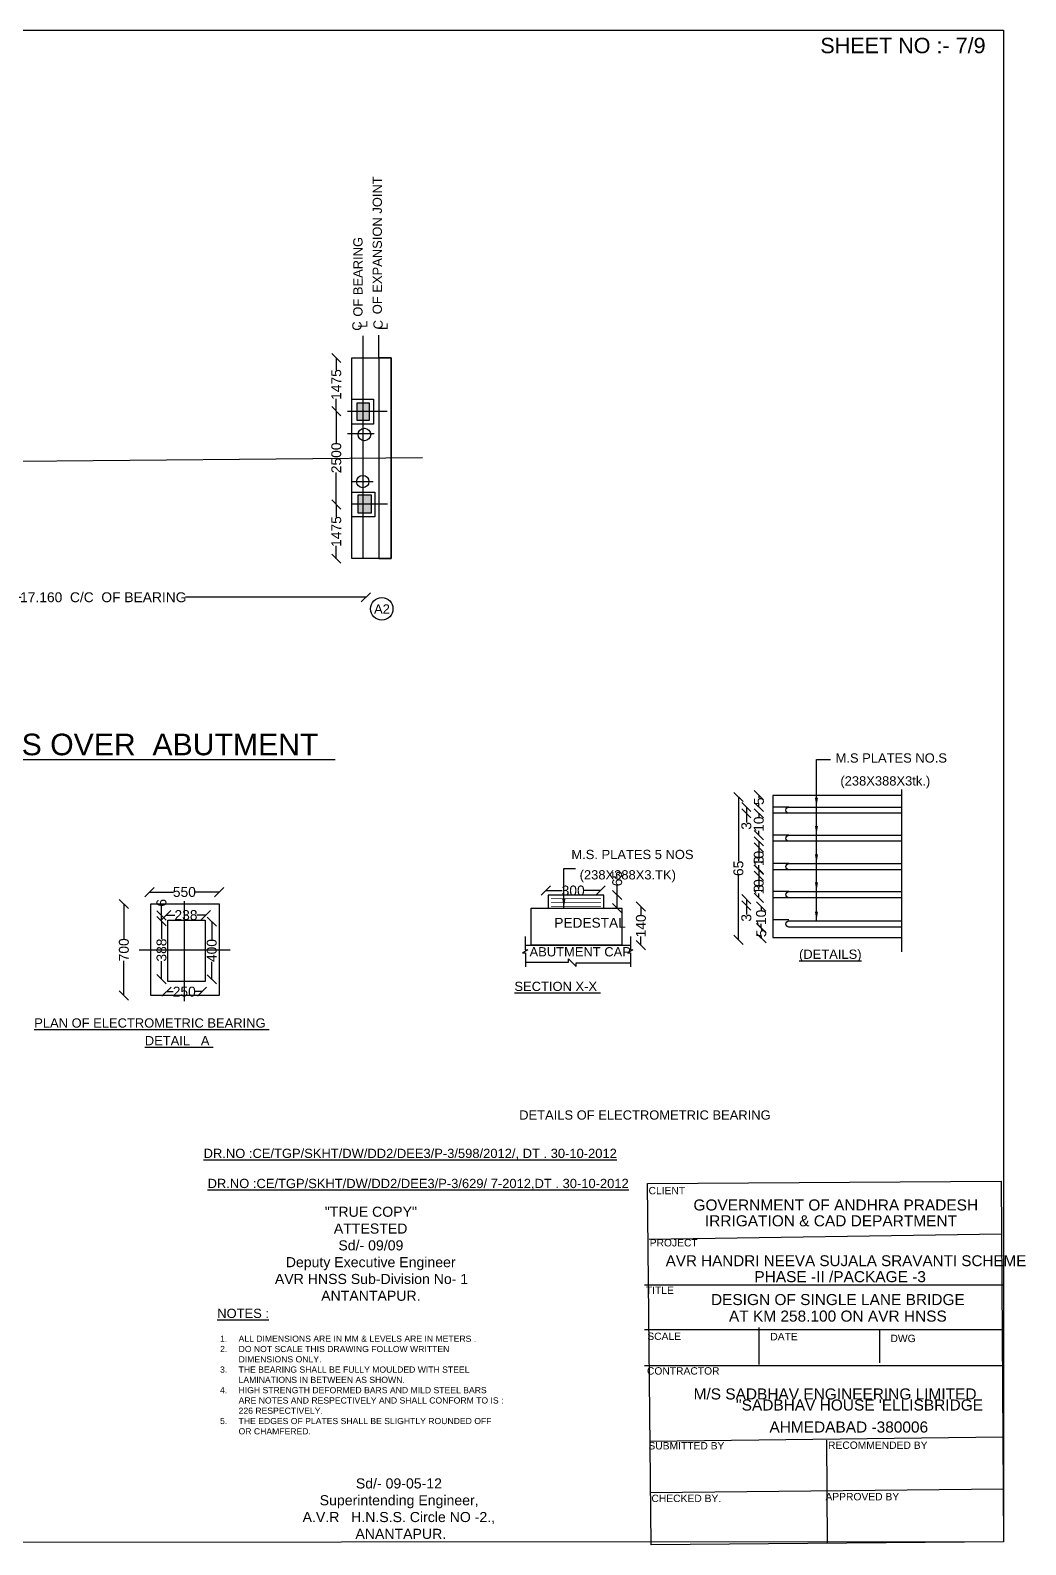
# Model space of a CAD drawing. Header units: millimetres. Extents: x 5124 to 3806331, y 2311 to 42892686.
# Drawn here: x 3798267 to 3806331, y 42880416 to 42892686 of the extents above; entities that cross this region are included whole.
import ezdxf

# ---------------------------------------------------------------- set-up
doc = ezdxf.new("R2010")
doc.units = ezdxf.units.MM
doc.header["$MEASUREMENT"] = 0
for name, color, linetype in [('DIMENSION', 7, 'Continuous'), ('DRAWING', 2, 'Continuous'), ('TEXT', 7, 'Continuous')]:
    doc.layers.add(name, color=color, linetype=linetype)
doc.styles.get("Standard").update_dxf_attribs({"font": 'arial.ttf', "height": 80})
doc.dimstyles.get("Standard").update_dxf_attribs({"dimtxt": 80, "dimasz": 75, "dimexe": 0.18, "dimexo": 0.0625, "dimgap": 0.09, "dimtad": 0, "dimdec": 0, "dimzin": 0, "dimdsep": 46, "dimtxsty": 'Standard', "dimblk": 'OBLIQUE', "dimcen": 0.09, "dimse1": 1, "dimse2": 1, "dimadec": 0, "dimazin": 0, "dimtfac": 1, "dimtdec": 0, "dimtofl": 0, "dimtmove": 0, "dimatfit": 3, "dimfxl": 1, "dimtolj": 1, "dimtzin": 0, "dimarcsym": 0})

# ---------------------------------------------------------------- blocks, each defined once
blk = doc.blocks.new('_Oblique')
at = {"color": 0, "linetype": 'ByBlock', "lineweight": -2}
blk.add_line((-0.5, -0.5), (0.5, 0.5), dxfattribs=at)
blk = doc.blocks.new('*D21')
at = {"layer": 'Defpoints', "color": 0, "transparency": 16777216}
for p in [(3799233, 42885713), (3799797, 42885704), (3799797, 42885704)]:
    blk.add_point(p, dxfattribs=at)
at = {"layer": 'DIMENSION', "color": 0, "lineweight": -2, "transparency": 16777216}
for p, q in [((3799233, 42885704), (3799427, 42885704)), ((3799797, 42885704), (3799603, 42885704))]:
    blk.add_line(p, q, dxfattribs=at)
at = {"layer": 'DIMENSION', "color": 0, "lineweight": -2, "transparency": 16777216, "xscale": 75, "yscale": 75, "zscale": 75, "rotation": 180}
blk.add_blockref('_Oblique', (3799233, 42885704), dxfattribs=at)
at = {"layer": 'DIMENSION', "color": 0, "lineweight": -2, "transparency": 16777216, "xscale": 75, "yscale": 75, "zscale": 75}
blk.add_blockref('_Oblique', (3799797, 42885704), dxfattribs=at)
at = {"layer": 'DIMENSION', "color": 0, "transparency": 16777216, "insert": (3799515, 42885704), "char_height": 80, "attachment_point": 5}
blk.add_mtext('\\A1;550', dxfattribs=at)
blk = doc.blocks.new('*D22')
at = {"layer": 'Defpoints', "color": 0, "transparency": 16777216}
for p in [(3799737, 42885464), (3799741, 42885464), (3799742, 42884997)]:
    blk.add_point(p, dxfattribs=at)
at = {"layer": 'DIMENSION', "color": 0, "lineweight": -2, "transparency": 16777216}
for p, q in [((3799737, 42885464), (3799737, 42885320)), ((3799737, 42884997), (3799737, 42885140))]:
    blk.add_line(p, q, dxfattribs=at)
at = {"layer": 'DIMENSION', "color": 0, "lineweight": -2, "transparency": 16777216, "xscale": 75, "yscale": 75, "zscale": 75}
for p, rotation in [((3799737, 42885464), 90), ((3799737, 42884997), 270)]:
    blk.add_blockref('_Oblique', p, dxfattribs=dict(at, rotation=rotation))
at = {"layer": 'DIMENSION', "color": 0, "transparency": 16777216, "insert": (3799737, 42885230), "char_height": 80, "attachment_point": 5, "rotation": 90}
blk.add_mtext('\\A1;400', dxfattribs=at)
blk = doc.blocks.new('*D23')
at = {"layer": 'Defpoints', "color": 0, "transparency": 16777216}
for p in [(3799330, 42885469), (3799330, 42885469), (3799330, 42884999)]:
    blk.add_point(p, dxfattribs=at)
at = {"layer": 'DIMENSION', "color": 0, "lineweight": -2, "transparency": 16777216}
for p, q in [((3799330, 42885469), (3799330, 42885322)), ((3799330, 42884999), (3799330, 42885145))]:
    blk.add_line(p, q, dxfattribs=at)
at = {"layer": 'DIMENSION', "color": 0, "lineweight": -2, "transparency": 16777216, "xscale": 75, "yscale": 75, "zscale": 75}
for p, rotation in [((3799330, 42885469), 90), ((3799330, 42884999), 270)]:
    blk.add_blockref('_Oblique', p, dxfattribs=dict(at, rotation=rotation))
at = {"layer": 'DIMENSION', "color": 0, "transparency": 16777216, "insert": (3799330, 42885234), "char_height": 80, "attachment_point": 5, "rotation": 90}
blk.add_mtext('\\A1;388', dxfattribs=at)
blk = doc.blocks.new('*D24')
at = {"layer": 'Defpoints', "color": 0, "transparency": 16777216}
for p in [(3799371, 42884897), (3799658, 42884897), (3799658, 42884897)]:
    blk.add_point(p, dxfattribs=at)
at = {"layer": 'DIMENSION', "color": 0, "lineweight": -2, "transparency": 16777216}
for p, q in [((3799371, 42884897), (3799425, 42884897)), ((3799658, 42884897), (3799603, 42884897))]:
    blk.add_line(p, q, dxfattribs=at)
at = {"layer": 'DIMENSION', "color": 0, "lineweight": -2, "transparency": 16777216, "xscale": 75, "yscale": 75, "zscale": 75, "rotation": 180}
blk.add_blockref('_Oblique', (3799371, 42884897), dxfattribs=at)
at = {"layer": 'DIMENSION', "color": 0, "lineweight": -2, "transparency": 16777216, "xscale": 75, "yscale": 75, "zscale": 75}
blk.add_blockref('_Oblique', (3799658, 42884897), dxfattribs=at)
at = {"layer": 'DIMENSION', "color": 0, "transparency": 16777216, "insert": (3799514, 42884897), "char_height": 80, "attachment_point": 5}
blk.add_mtext('\\A1;250', dxfattribs=at)
blk = doc.blocks.new('*D25')
at = {"layer": 'Defpoints', "color": 0, "transparency": 16777216}
for p in [(3799242, 42885607), (3799025, 42884865), (3799242, 42884865)]:
    blk.add_point(p, dxfattribs=at)
at = {"layer": 'DIMENSION', "color": 0, "lineweight": -2, "transparency": 16777216}
for p, q in [((3799025, 42885607), (3799025, 42885324)), ((3799025, 42884865), (3799025, 42885148))]:
    blk.add_line(p, q, dxfattribs=at)
at = {"layer": 'DIMENSION', "color": 0, "lineweight": -2, "transparency": 16777216, "xscale": 75, "yscale": 75, "zscale": 75}
for p, rotation in [((3799025, 42885607), 90), ((3799025, 42884865), 270)]:
    blk.add_blockref('_Oblique', p, dxfattribs=dict(at, rotation=rotation))
at = {"layer": 'DIMENSION', "color": 0, "transparency": 16777216, "insert": (3799025, 42885236), "char_height": 80, "attachment_point": 5, "rotation": 90}
blk.add_mtext('\\A1;700', dxfattribs=at)
blk = doc.blocks.new('*D26')
at = {"layer": 'Defpoints', "color": 0, "transparency": 16777216}
for p in [(3799368, 42885514), (3799688, 42885517), (3799688, 42885517)]:
    blk.add_point(p, dxfattribs=at)
at = {"layer": 'DIMENSION', "color": 0, "lineweight": -2, "transparency": 16777216}
for p, q in [((3799368, 42885517), (3799439, 42885517)), ((3799688, 42885517), (3799617, 42885517))]:
    blk.add_line(p, q, dxfattribs=at)
at = {"layer": 'DIMENSION', "color": 0, "lineweight": -2, "transparency": 16777216, "xscale": 75, "yscale": 75, "zscale": 75, "rotation": 180}
blk.add_blockref('_Oblique', (3799368, 42885517), dxfattribs=at)
at = {"layer": 'DIMENSION', "color": 0, "lineweight": -2, "transparency": 16777216, "xscale": 75, "yscale": 75, "zscale": 75}
blk.add_blockref('_Oblique', (3799688, 42885517), dxfattribs=at)
at = {"layer": 'DIMENSION', "color": 0, "transparency": 16777216, "insert": (3799528, 42885517), "char_height": 80, "attachment_point": 5}
blk.add_mtext('\\A1;238', dxfattribs=at)
blk = doc.blocks.new('*D27')
at = {"layer": 'Defpoints', "color": 0, "transparency": 16777216}
for p in [(3799328, 42885515), (3799330, 42885515), (3799330, 42885469)]:
    blk.add_point(p, dxfattribs=at)
at = {"layer": 'DIMENSION', "color": 0, "lineweight": -2, "transparency": 16777216}
for p, q in [((3799330, 42885515), (3799330, 42885590)), ((3799330, 42885469), (3799330, 42885515))]:
    blk.add_line(p, q, dxfattribs=at)
at = {"layer": 'DIMENSION', "color": 0, "lineweight": -2, "transparency": 16777216, "xscale": 75, "yscale": 75, "zscale": 75}
for p, rotation in [((3799330, 42885515), 90), ((3799330, 42885469), 270)]:
    blk.add_blockref('_Oblique', p, dxfattribs=dict(at, rotation=rotation))
at = {"layer": 'DIMENSION', "color": 0, "transparency": 16777216, "insert": (3799330, 42885617), "char_height": 80, "attachment_point": 5, "rotation": 90}
blk.add_mtext('\\A1;6', dxfattribs=at)
blk = doc.blocks.new('*D28')
at = {"layer": 'Defpoints', "color": 0, "transparency": 16777216}
for p in [(3802443, 42885720), (3802886, 42885716), (3802886, 42885716)]:
    blk.add_point(p, dxfattribs=at)
at = {"layer": 'DIMENSION', "color": 0, "lineweight": -2, "transparency": 16777216}
for p, q in [((3802443, 42885716), (3802576, 42885716)), ((3802886, 42885716), (3802753, 42885716))]:
    blk.add_line(p, q, dxfattribs=at)
at = {"layer": 'DIMENSION', "color": 0, "lineweight": -2, "transparency": 16777216, "xscale": 75, "yscale": 75, "zscale": 75, "rotation": 180}
blk.add_blockref('_Oblique', (3802443, 42885716), dxfattribs=at)
at = {"layer": 'DIMENSION', "color": 0, "lineweight": -2, "transparency": 16777216, "xscale": 75, "yscale": 75, "zscale": 75}
blk.add_blockref('_Oblique', (3802886, 42885716), dxfattribs=at)
at = {"layer": 'DIMENSION', "color": 0, "transparency": 16777216, "insert": (3802665, 42885716), "char_height": 80, "attachment_point": 5}
blk.add_mtext('\\A1;300', dxfattribs=at)
blk = doc.blocks.new('*D29')
at = {"layer": 'Defpoints', "color": 0, "transparency": 16777216}
for p in [(3802914, 42885680), (3803022, 42885680), (3802914, 42885573)]:
    blk.add_point(p, dxfattribs=at)
at = {"layer": 'DIMENSION', "color": 0, "lineweight": -2, "transparency": 16777216}
for p, q in [((3803022, 42885680), (3803022, 42885755)), ((3803022, 42885573), (3803022, 42885680))]:
    blk.add_line(p, q, dxfattribs=at)
at = {"layer": 'DIMENSION', "color": 0, "lineweight": -2, "transparency": 16777216, "xscale": 75, "yscale": 75, "zscale": 75}
for p, rotation in [((3803022, 42885680), 90), ((3803022, 42885573), 270)]:
    blk.add_blockref('_Oblique', p, dxfattribs=dict(at, rotation=rotation))
at = {"layer": 'DIMENSION', "color": 0, "transparency": 16777216, "insert": (3803022, 42885813), "char_height": 80, "attachment_point": 5, "rotation": 90}
blk.add_mtext('\\A1;65', dxfattribs=at)
blk = doc.blocks.new('*D30')
at = {"layer": 'Defpoints', "color": 0, "transparency": 16777216}
for p in [(3804170, 42886488), (3804283, 42886488), (3804283, 42886393)]:
    blk.add_point(p, dxfattribs=at)
at = {"layer": 'DIMENSION', "color": 0, "lineweight": -2, "transparency": 16777216}
for p, q in [((3804170, 42886488), (3804170, 42886467)), ((3804170, 42886393), (3804170, 42886413))]:
    blk.add_line(p, q, dxfattribs=at)
at = {"layer": 'DIMENSION', "color": 0, "lineweight": -2, "transparency": 16777216, "xscale": 75, "yscale": 75, "zscale": 75}
for p, rotation in [((3804170, 42886488), 90), ((3804170, 42886393), 270)]:
    blk.add_blockref('_Oblique', p, dxfattribs=dict(at, rotation=rotation))
at = {"layer": 'DIMENSION', "color": 0, "transparency": 16777216, "insert": (3804170, 42886440), "char_height": 80, "attachment_point": 5, "rotation": 90}
blk.add_mtext('\\A1;5', dxfattribs=at)
blk = doc.blocks.new('*D31')
at = {"layer": 'Defpoints', "color": 0, "transparency": 16777216}
for p in [(3804283, 42886393), (3804068, 42886342), (3804283, 42886342)]:
    blk.add_point(p, dxfattribs=at)
at = {"layer": 'DIMENSION', "color": 0, "lineweight": -2, "transparency": 16777216}
for p, q in [((3804068, 42886393), (3804068, 42886342)), ((3804068, 42886342), (3804068, 42886267))]:
    blk.add_line(p, q, dxfattribs=at)
at = {"layer": 'DIMENSION', "color": 0, "lineweight": -2, "transparency": 16777216, "xscale": 75, "yscale": 75, "zscale": 75}
for p, rotation in [((3804068, 42886393), 90), ((3804068, 42886342), 270)]:
    blk.add_blockref('_Oblique', p, dxfattribs=dict(at, rotation=rotation))
at = {"layer": 'DIMENSION', "color": 0, "transparency": 16777216, "insert": (3804068, 42886240), "char_height": 80, "attachment_point": 5, "rotation": 90}
blk.add_mtext('\\A1;3', dxfattribs=at)
blk = doc.blocks.new('*D32')
at = {"layer": 'Defpoints', "color": 0, "transparency": 16777216}
for p in [(3804169, 42886342), (3804283, 42886342), (3804283, 42886165)]:
    blk.add_point(p, dxfattribs=at)
at = {"layer": 'DIMENSION', "color": 0, "lineweight": -2, "transparency": 16777216}
for p, q in [((3804169, 42886342), (3804169, 42886307)), ((3804169, 42886165), (3804169, 42886200))]:
    blk.add_line(p, q, dxfattribs=at)
at = {"layer": 'DIMENSION', "color": 0, "lineweight": -2, "transparency": 16777216, "xscale": 75, "yscale": 75, "zscale": 75}
for p, rotation in [((3804169, 42886342), 90), ((3804169, 42886165), 270)]:
    blk.add_blockref('_Oblique', p, dxfattribs=dict(at, rotation=rotation))
at = {"layer": 'DIMENSION', "color": 0, "transparency": 16777216, "insert": (3804169, 42886254), "char_height": 80, "attachment_point": 5, "rotation": 90}
blk.add_mtext('\\A1;10', dxfattribs=at)
blk = doc.blocks.new('*D33')
at = {"layer": 'Defpoints', "color": 0, "transparency": 16777216}
for p in [(3804169, 42886065), (3804283, 42886115), (3804283, 42886065)]:
    blk.add_point(p, dxfattribs=at)
at = {"layer": 'DIMENSION', "color": 0, "lineweight": -2, "transparency": 16777216}
for p, q in [((3804169, 42886115), (3804169, 42886065)), ((3804169, 42886065), (3804169, 42885990))]:
    blk.add_line(p, q, dxfattribs=at)
at = {"layer": 'DIMENSION', "color": 0, "lineweight": -2, "transparency": 16777216, "xscale": 75, "yscale": 75, "zscale": 75}
for p, rotation in [((3804169, 42886115), 90), ((3804169, 42886065), 270)]:
    blk.add_blockref('_Oblique', p, dxfattribs=dict(at, rotation=rotation))
at = {"layer": 'DIMENSION', "color": 0, "transparency": 16777216, "insert": (3804169, 42885964), "char_height": 80, "attachment_point": 5, "rotation": 90}
blk.add_mtext('\\A1;3', dxfattribs=at)
blk = doc.blocks.new('*D34')
at = {"layer": 'Defpoints', "color": 0, "transparency": 16777216}
for p in [(3804169, 42886065), (3804283, 42886065), (3804283, 42885888)]:
    blk.add_point(p, dxfattribs=at)
at = {"layer": 'DIMENSION', "color": 0, "lineweight": -2, "transparency": 16777216}
for p, q in [((3804169, 42886065), (3804169, 42886030)), ((3804169, 42885888), (3804169, 42885923))]:
    blk.add_line(p, q, dxfattribs=at)
at = {"layer": 'DIMENSION', "color": 0, "lineweight": -2, "transparency": 16777216, "xscale": 75, "yscale": 75, "zscale": 75}
for p, rotation in [((3804169, 42886065), 90), ((3804169, 42885888), 270)]:
    blk.add_blockref('_Oblique', p, dxfattribs=dict(at, rotation=rotation))
at = {"layer": 'DIMENSION', "color": 0, "transparency": 16777216, "insert": (3804169, 42885976), "char_height": 80, "attachment_point": 5, "rotation": 90}
blk.add_mtext('\\A1;10', dxfattribs=at)
blk = doc.blocks.new('*D35')
at = {"layer": 'Defpoints', "color": 0, "transparency": 16777216}
for p in [(3804169, 42885835), (3804283, 42885885), (3804283, 42885835)]:
    blk.add_point(p, dxfattribs=at)
at = {"layer": 'DIMENSION', "color": 0, "lineweight": -2, "transparency": 16777216}
for p, q in [((3804169, 42885885), (3804169, 42885835)), ((3804169, 42885835), (3804169, 42885760))]:
    blk.add_line(p, q, dxfattribs=at)
at = {"layer": 'DIMENSION', "color": 0, "lineweight": -2, "transparency": 16777216, "xscale": 75, "yscale": 75, "zscale": 75}
for p, rotation in [((3804169, 42885885), 90), ((3804169, 42885835), 270)]:
    blk.add_blockref('_Oblique', p, dxfattribs=dict(at, rotation=rotation))
at = {"layer": 'DIMENSION', "color": 0, "transparency": 16777216, "insert": (3804169, 42885733), "char_height": 80, "attachment_point": 5, "rotation": 90}
blk.add_mtext('\\A1;3', dxfattribs=at)
blk = doc.blocks.new('*D36')
at = {"layer": 'Defpoints', "color": 0, "transparency": 16777216}
for p in [(3804169, 42885835), (3804283, 42885835), (3804283, 42885658)]:
    blk.add_point(p, dxfattribs=at)
at = {"layer": 'DIMENSION', "color": 0, "lineweight": -2, "transparency": 16777216}
for p, q in [((3804169, 42885835), (3804169, 42885800)), ((3804169, 42885658), (3804169, 42885693))]:
    blk.add_line(p, q, dxfattribs=at)
at = {"layer": 'DIMENSION', "color": 0, "lineweight": -2, "transparency": 16777216, "xscale": 75, "yscale": 75, "zscale": 75}
for p, rotation in [((3804169, 42885835), 90), ((3804169, 42885658), 270)]:
    blk.add_blockref('_Oblique', p, dxfattribs=dict(at, rotation=rotation))
at = {"layer": 'DIMENSION', "color": 0, "transparency": 16777216, "insert": (3804169, 42885746), "char_height": 80, "attachment_point": 5, "rotation": 90}
blk.add_mtext('\\A1;10', dxfattribs=at)
blk = doc.blocks.new('*D37')
at = {"layer": 'Defpoints', "color": 0, "transparency": 16777216}
for p in [(3804068, 42885596), (3804182, 42885646), (3804182, 42885596)]:
    blk.add_point(p, dxfattribs=at)
at = {"layer": 'DIMENSION', "color": 0, "lineweight": -2, "transparency": 16777216}
for p, q in [((3804068, 42885646), (3804068, 42885596)), ((3804068, 42885596), (3804068, 42885521))]:
    blk.add_line(p, q, dxfattribs=at)
at = {"layer": 'DIMENSION', "color": 0, "lineweight": -2, "transparency": 16777216, "xscale": 75, "yscale": 75, "zscale": 75}
for p, rotation in [((3804068, 42885646), 90), ((3804068, 42885596), 270)]:
    blk.add_blockref('_Oblique', p, dxfattribs=dict(at, rotation=rotation))
at = {"layer": 'DIMENSION', "color": 0, "transparency": 16777216, "insert": (3804068, 42885495), "char_height": 80, "attachment_point": 5, "rotation": 90}
blk.add_mtext('\\A1;3', dxfattribs=at)
blk = doc.blocks.new('*D38')
at = {"layer": 'Defpoints', "color": 0, "transparency": 16777216}
for p in [(3804188, 42885587), (3804302, 42885587), (3804302, 42885411)]:
    blk.add_point(p, dxfattribs=at)
at = {"layer": 'DIMENSION', "color": 0, "lineweight": -2, "transparency": 16777216}
for p, q in [((3804188, 42885587), (3804188, 42885553)), ((3804188, 42885411), (3804188, 42885446))]:
    blk.add_line(p, q, dxfattribs=at)
at = {"layer": 'DIMENSION', "color": 0, "lineweight": -2, "transparency": 16777216, "xscale": 75, "yscale": 75, "zscale": 75}
for p, rotation in [((3804188, 42885587), 90), ((3804188, 42885411), 270)]:
    blk.add_blockref('_Oblique', p, dxfattribs=dict(at, rotation=rotation))
at = {"layer": 'DIMENSION', "color": 0, "transparency": 16777216, "insert": (3804188, 42885499), "char_height": 80, "attachment_point": 5, "rotation": 90}
blk.add_mtext('\\A1;10', dxfattribs=at)
blk = doc.blocks.new('*D39')
at = {"layer": 'Defpoints', "color": 0, "transparency": 16777216}
for p in [(3804188, 42885411), (3804188, 42885329), (3804190, 42885329)]:
    blk.add_point(p, dxfattribs=at)
at = {"layer": 'DIMENSION', "color": 0, "lineweight": -2, "transparency": 16777216}
for p, q in [((3804190, 42885411), (3804190, 42885396)), ((3804190, 42885329), (3804190, 42885343))]:
    blk.add_line(p, q, dxfattribs=at)
at = {"layer": 'DIMENSION', "color": 0, "lineweight": -2, "transparency": 16777216, "xscale": 75, "yscale": 75, "zscale": 75}
for p, rotation in [((3804190, 42885411), 90), ((3804190, 42885329), 270)]:
    blk.add_blockref('_Oblique', p, dxfattribs=dict(at, rotation=rotation))
at = {"layer": 'DIMENSION', "color": 0, "transparency": 16777216, "insert": (3804190, 42885370), "char_height": 80, "attachment_point": 5, "rotation": 90}
blk.add_mtext('\\A1;5', dxfattribs=at)
blk = doc.blocks.new('*D40')
at = {"layer": 'Defpoints', "color": 0, "transparency": 16777216}
for p in [(3804008, 42886474), (3804004, 42885317), (3804016, 42885317)]:
    blk.add_point(p, dxfattribs=at)
at = {"layer": 'DIMENSION', "color": 0, "lineweight": -2, "transparency": 16777216}
for p, q in [((3804004, 42886474), (3804004, 42885953)), ((3804004, 42885317), (3804004, 42885838))]:
    blk.add_line(p, q, dxfattribs=at)
at = {"layer": 'DIMENSION', "color": 0, "lineweight": -2, "transparency": 16777216, "xscale": 75, "yscale": 75, "zscale": 75}
for p, rotation in [((3804004, 42886474), 90), ((3804004, 42885317), 270)]:
    blk.add_blockref('_Oblique', p, dxfattribs=dict(at, rotation=rotation))
at = {"layer": 'DIMENSION', "color": 0, "transparency": 16777216, "insert": (3804004, 42885896), "char_height": 80, "attachment_point": 5, "rotation": 90}
blk.add_mtext('\\A1;65', dxfattribs=at)
blk = doc.blocks.new('*D42')
at = {"layer": 'Defpoints', "color": 0, "transparency": 16777216}
for p in [(3796731, 42888020), (3800986, 42888092), (3800986, 42888092)]:
    blk.add_point(p, dxfattribs=at)
at = {"layer": 'DIMENSION', "color": 0, "lineweight": -2, "transparency": 16777216}
for p, q in [((3796731, 42888092), (3798194, 42888092)), ((3800986, 42888092), (3799523, 42888092))]:
    blk.add_line(p, q, dxfattribs=at)
at = {"layer": 'DIMENSION', "color": 0, "lineweight": -2, "transparency": 16777216, "xscale": 75, "yscale": 75, "zscale": 75, "rotation": 180}
blk.add_blockref('_Oblique', (3796731, 42888092), dxfattribs=at)
at = {"layer": 'DIMENSION', "color": 0, "lineweight": -2, "transparency": 16777216, "xscale": 75, "yscale": 75, "zscale": 75}
blk.add_blockref('_Oblique', (3800986, 42888092), dxfattribs=at)
at = {"layer": 'DIMENSION', "color": 0, "transparency": 16777216, "insert": (3798858, 42888092), "char_height": 80, "attachment_point": 5}
blk.add_mtext('\\A1;17.160  C/C  OF BEARING', dxfattribs=at)
blk = doc.blocks.new('*D60')
at = {"layer": 'Defpoints', "color": 0, "transparency": 16777216}
for p in [(3803129, 42885586), (3803214, 42885586), (3803129, 42885273)]:
    blk.add_point(p, dxfattribs=at)
at = {"layer": 'DRAWING', "color": 0, "lineweight": -2, "transparency": 16777216}
for p, q in [((3803214, 42885586), (3803214, 42885514)), ((3803214, 42885273), (3803214, 42885345))]:
    blk.add_line(p, q, dxfattribs=at)
at = {"layer": 'DRAWING', "color": 0, "lineweight": -2, "transparency": 16777216, "xscale": 75, "yscale": 75, "zscale": 75}
for p, rotation in [((3803214, 42885586), 90), ((3803214, 42885273), 270)]:
    blk.add_blockref('_Oblique', p, dxfattribs=dict(at, rotation=rotation))
at = {"layer": 'DRAWING', "color": 0, "transparency": 16777216, "insert": (3803214, 42885430), "char_height": 80, "attachment_point": 5, "rotation": 90}
blk.add_mtext('\\A1;140', dxfattribs=at)
blk = doc.blocks.new('*D64')
at = {"layer": 'Defpoints', "color": 0, "transparency": 16777216}
for p in [(3800873, 42890031), (3800746, 42889600), (3800838, 42889600)]:
    blk.add_point(p, dxfattribs=at)
at = {"layer": 'DRAWING', "color": 0, "lineweight": -2, "transparency": 16777216}
for p, q in [((3800746, 42890031), (3800746, 42889932)), ((3800746, 42889600), (3800746, 42889699))]:
    blk.add_line(p, q, dxfattribs=at)
at = {"layer": 'DRAWING', "color": 0, "lineweight": -2, "transparency": 16777216, "xscale": 75, "yscale": 75, "zscale": 75}
for p, rotation in [((3800746, 42890031), 90), ((3800746, 42889600), 270)]:
    blk.add_blockref('_Oblique', p, dxfattribs=dict(at, rotation=rotation))
at = {"layer": 'DRAWING', "color": 0, "transparency": 16777216, "insert": (3800746, 42889816), "char_height": 80, "attachment_point": 5, "rotation": 90}
blk.add_mtext('\\A1;1475', dxfattribs=at)
blk = doc.blocks.new('*D65')
at = {"layer": 'Defpoints', "color": 0, "transparency": 16777216}
for p in [(3800838, 42889600), (3800746, 42888844), (3800873, 42888844)]:
    blk.add_point(p, dxfattribs=at)
at = {"layer": 'DRAWING', "color": 0, "lineweight": -2, "transparency": 16777216}
for p, q in [((3800746, 42889600), (3800746, 42889342)), ((3800746, 42888844), (3800746, 42889102))]:
    blk.add_line(p, q, dxfattribs=at)
at = {"layer": 'DRAWING', "color": 0, "lineweight": -2, "transparency": 16777216, "xscale": 75, "yscale": 75, "zscale": 75}
for p, rotation in [((3800746, 42889600), 90), ((3800746, 42888844), 270)]:
    blk.add_blockref('_Oblique', p, dxfattribs=dict(at, rotation=rotation))
at = {"layer": 'DRAWING', "color": 0, "transparency": 16777216, "insert": (3800746, 42889222), "char_height": 80, "attachment_point": 5, "rotation": 90}
blk.add_mtext('\\A1;2500', dxfattribs=at)
blk = doc.blocks.new('*D66')
at = {"layer": 'Defpoints', "color": 0, "transparency": 16777216}
for p in [(3800873, 42888844), (3800746, 42888405), (3800873, 42888405)]:
    blk.add_point(p, dxfattribs=at)
at = {"layer": 'DRAWING', "color": 0, "lineweight": -2, "transparency": 16777216}
for p, q in [((3800746, 42888844), (3800746, 42888741)), ((3800746, 42888405), (3800746, 42888509))]:
    blk.add_line(p, q, dxfattribs=at)
at = {"layer": 'DRAWING', "color": 0, "lineweight": -2, "transparency": 16777216, "xscale": 75, "yscale": 75, "zscale": 75}
for p, rotation in [((3800746, 42888844), 90), ((3800746, 42888405), 270)]:
    blk.add_blockref('_Oblique', p, dxfattribs=dict(at, rotation=rotation))
at = {"layer": 'DRAWING', "color": 0, "transparency": 16777216, "insert": (3800746, 42888625), "char_height": 80, "attachment_point": 5, "rotation": 90}
blk.add_mtext('\\A1;1475', dxfattribs=at)

msp = doc.modelspace()

# ---------------------------------------------------------------- hatches: boundary and pattern name
at = {"layer": 'DRAWING'}
h = msp.add_hatch(color=0, dxfattribs=at)
h.paths.add_polyline_path([(3796644.1, 42889608.9), (3796543.4, 42889608.9), (3796543.4, 42889458.5), (3796644.1, 42889458.5)])
h.paths.add_polyline_path([(3796886.8, 42889607.2), (3796785.3, 42889607.2), (3796785.3, 42889462.7), (3796886.8, 42889462.7)])
h.paths.add_polyline_path([(3796649.5, 42888866.7), (3796546.1, 42888866.7), (3796546.1, 42888716.4), (3796649.5, 42888716.4)])
h.paths.add_polyline_path([(3796890.7, 42888866), (3796786, 42888866), (3796786, 42888717.7), (3796890.7, 42888717.7)])
h.paths.add_polyline_path([(3801012.4, 42889668), (3800914.5, 42889668), (3800914.5, 42889524.3), (3801012.4, 42889524.3)])
h.paths.add_polyline_path([(3801029.5, 42888921.7), (3800923.3, 42888921.7), (3800923.3, 42888772.9), (3801029.5, 42888772.9)])

# ---------------------------------------------------------------- linework, layer by layer
at = {"layer": 'DIMENSION', "color": 0}
msp.add_circle((3801114.1, 42887998.6), 91, dxfattribs=at)
at = {"layer": 'DRAWING', "color": 0}
for p, q in [((3804413.3, 42886392.5), (3804283.3, 42886392.5)), ((3804413.3, 42886165.4), (3804283.3, 42886165.4)), ((3804413.3, 42885935.1), (3804283.3, 42885935.1)), ((3804413.3, 42885707.8), (3804283.3, 42885707.8)), ((3804413.3, 42885479.5), (3804283.3, 42885479.5))]:
    msp.add_line(p, q, dxfattribs=at)
for points in [[(3806152.2, 42880438.9), (3790061.1, 42880432.6), (3790061.1, 42892686.2), (3806152.2, 42892686.2)], [(3800872.5, 42890031.1), (3801189.5, 42890031.1), (3801189.5, 42888405.2), (3800872.5, 42888405.2)], [(3801189.5, 42890031.1), (3801089.3, 42890031.1), (3801089.3, 42888405.2), (3801189.5, 42888405.2)], [(3800872.5, 42889697.1), (3801047.8, 42889697.1), (3801047.8, 42889494.2), (3800872.5, 42889494.2)], [(3801012.4, 42889524.3), (3800914.5, 42889524.3), (3800914.5, 42889668), (3801012.4, 42889668)], [(3800872.5, 42888943.8), (3801059, 42888943.8), (3801059, 42888744.9), (3800872.5, 42888744.9)], [(3801029.5, 42888772.9), (3800923.3, 42888772.9), (3800923.3, 42888921.7), (3801029.5, 42888921.7)], [(3802461.9, 42885572.9), (3802913.7, 42885572.9), (3802913.7, 42885680.1), (3802461.9, 42885680.1)], [(3799242.5, 42885607.3), (3799796.7, 42885607.3), (3799796.7, 42884864.7), (3799242.5, 42884864.7)], [(3803060.2, 42885273), (3802323.6, 42885273), (3802323.6, 42885572.9), (3803060.2, 42885572.9)], [(3799684, 42884980.3), (3799381.3, 42884980.3), (3799381.3, 42885476.8), (3799684, 42885476.8)]]:
    msp.add_lwpolyline(points, close=True, dxfattribs=at)
for points in [[(3800959.9, 42890210.3), (3800959.9, 42888405.2)], [(3801089.3, 42890031.1), (3801089.3, 42890216.6)], [(3800837.8, 42889600.1), (3801158.7, 42889600.1)], [(3800837.5, 42889418.4), (3801051.6, 42889418.4)], [(3791958, 42889138.4), (3801443.4, 42889225.3)], [(3800872.5, 42889029.5), (3801043.7, 42889029.5)], [(3800872.5, 42888849.4), (3801161.5, 42888849.4)], [(3805325.9, 42886534.7), (3805325.9, 42885220.7)], [(3805325.9, 42886487.6), (3804283.3, 42886487.6), (3804283.3, 42885334.7), (3805325.9, 42885334.7)], [(3804413.3, 42886342.3), (3804283.3, 42886342.3)], [(3804413.3, 42886115.2), (3804283.3, 42886115.2)], [(3804413.3, 42885884.9), (3804283.3, 42885884.9)], [(3804413.3, 42885657.6), (3804283.3, 42885657.6)], [(3799512.8, 42885629.1), (3799512.8, 42884820)], [(3802277.1, 42885345.2), (3802277.1, 42885234.7), (3802296.4, 42885234.7), (3802253.3, 42885210.5), (3802277.4, 42885210.5), (3802277.4, 42885097.9)], [(3803129.2, 42885345.2), (3803129.2, 42885234.7), (3803148.5, 42885234.7), (3803105.4, 42885210.5), (3803129.5, 42885210.5), (3803129.5, 42885097.9)], [(3799148.1, 42885235.6), (3799885.1, 42885235.6)], [(3802277.1, 42885273), (3803129.2, 42885273)], [(3802277.4, 42885135.2), (3802628.3, 42885135.2), (3802628.3, 42885162.7), (3802688.9, 42885100.9), (3802688.9, 42885130.5), (3803129.5, 42885130.5)]]:
    msp.add_lwpolyline(points, dxfattribs=at)
for points in [[(3805325.9, 42886342.3), (3804413.3, 42886342.3, -1), (3804413.3, 42886392.5), (3805325.9, 42886392.5)], [(3805325.9, 42886115.2), (3804413.3, 42886115.2, -1), (3804413.3, 42886165.4), (3805325.9, 42886165.4)], [(3805325.9, 42885884.9), (3804413.3, 42885884.9, -1), (3804413.3, 42885935.1), (3805325.9, 42885935.1)], [(3805325.9, 42885657.6), (3804413.3, 42885657.6, -1), (3804413.3, 42885707.8), (3805325.9, 42885707.8)], [(3805325.9, 42885419.4), (3804413.3, 42885419.4, -1), (3804413.3, 42885469.6), (3805325.9, 42885469.6)]]:
    msp.add_lwpolyline(points, format="xyb", dxfattribs=at)
at = {"layer": 'DRAWING', "color": 0, "const_width": 5.29}
for points in [[(3802484.1, 42885650.8), (3802889.3, 42885650.8)], [(3802484.1, 42885619.5), (3802889.3, 42885619.5)], [(3802484.1, 42885588.1), (3802889.3, 42885588.1)]]:
    msp.add_lwpolyline(points, dxfattribs=at)
at = {"layer": 'DRAWING', "color": 0}
for centre, radius in [((3800973.7, 42889410.9), 50.9), ((3800959.9, 42889029.5), 49.7)]:
    msp.add_circle(centre, radius, dxfattribs=at)
at = {"layer": 'TEXT', "color": 0}
msp.add_lwpolyline([(3806152.2, 42880438.9), (3803296.1, 42880416.1), (3803267.3, 42883342.2), (3806132.8, 42883360.6)], close=True, dxfattribs=at)
for points in [[(3803281.4, 42882892.5), (3806135.7, 42882934.1)], [(3803244, 42882522.6), (3806152.2, 42882522.6)], [(3803244, 42882159.3), (3806152.2, 42882159.3)], [(3804172.6, 42881875.9), (3804172.6, 42882175.8)], [(3805149.7, 42881889.2), (3805149.7, 42882162.5)], [(3803244, 42881869.3), (3806152.2, 42881869.3)], [(3803287.9, 42881256.1), (3806146.6, 42881288.9)], [(3804724.2, 42880427.5), (3804719.8, 42881263.6)], [(3803292, 42880838.3), (3806152.2, 42880867.8)]]:
    msp.add_lwpolyline(points, dxfattribs=at)

# ---------------------------------------------------------------- texts
at = {"layer": 'DIMENSION', "insert": (3800201.4, 42880953.5), "char_height": 81.676, "width": 2092.495, "attachment_point": 1}
msp.add_mtext('\\pi702.97;Sd/- 09-05-12\\P\\pi410;Superintending Engineer,\\P\\pi271.49;A.V.R   H.N.S.S. Circle NO -2.,\\P\\pi667.64; ANANTAPUR.', dxfattribs=at)
at = {"layer": 'TEXT', "color": 0}
for s, height, p in [('SHEET NO :- 7/9', 125, (3804667.4, 42892500.5)), ('A2', 75, (3801051.9, 42887960)), ('%%UARRANGEMENT OF BEARINGS & OF PEDESTALS OVER  ABUTMENT  ', 175, (3792573.7, 42886812.4)), ('M.S PLATES NO.S', 75, (3804791.1, 42886752.9)), ('(238X388X3tk.)', 75, (3804829.8, 42886567.2)), ('M.S. PLATES 5 NOS', 75, (3802650.4, 42885971)), ('(238X388X3.TK)', 75, (3802717.4, 42885806.2)), ('PEDESTAL', 79.31, (3802512.3, 42885415.5)), ('ABUTMENT CAP', 75, (3802311.8, 42885182.7)), ('%%U(DETAILS)', 75, (3804494.9, 42885162.8)), ('%%USECTION X-X ', 75, (3802189, 42884902.5)), ('%%UPLAN OF ELECTROMETRIC BEARING ', 75, (3798298.6, 42884605.8)), ('%%UDETAIL   A ', 75, (3799194.5, 42884462.5)), ('DETAILS OF ELECTROMETRIC BEARING  ', 75, (3802227.7, 42883860.2)), ('%%UDR.NO :CE/TGP/SKHT/DW/DD2/DEE3/P-3/598/2012/, DT . 30-10-2012', 75, (3799671, 42883549.3)), ('%%UDR.NO :CE/TGP/SKHT/DW/DD2/DEE3/P-3/629/ 7-2012,DT . 30-10-2012', 75, (3799703.2, 42883305.6)), ('CLIENT ', 59.67, (3803275.8, 42883255.2)), ('GOVERNMENT OF ANDHRA PRADESH ', 89.504, (3803639.4, 42883124)), ('IRRIGATION & CAD DEPARTMENT ', 89.504, (3803732.3, 42882995.6)), ('PROJECT ', 59.67, (3803284.9, 42882832.8)), ('AVR HANDRI NEEVA SUJALA SRAVANTI SCHEME ', 88.166, (3803414.5, 42882672.9)), ('PHASE -II /PACKAGE -3', 89.504, (3804133.3, 42882543.2)), ('TITLE ', 59.67, (3803253.9, 42882447.9)), ('DESIGN OF SINGLE LANE BRIDGE ', 89.504, (3803781.4, 42882357.6)), ('%%UNOTES :', 75, (3799781.4, 42882253)), ('AT KM 258.100 ON AVR HNSS', 89.504, (3803927.1, 42882223.6)), ('SCALE ', 59.67, (3803265.6, 42882075.1)), ('DATE ', 59.67, (3804262.2, 42882072.2)), ('DWG', 59.67, (3805235.6, 42882057.6)), ('CONTRACTOR', 59.67, (3803262.6, 42881794.5)), ('M/S SADBHAV ENGINEERING LIMITED ', 89.504, (3803640.5, 42881592.9)), ("''SADBHAV HOUSE 'ELLISBRIDGE ", 89.504, (3803982.4, 42881503.2)), ('AHMEDABAD -380006', 89.504, (3804255.2, 42881324.9)), ('SUBMITTED BY ', 59.669, (3803274.2, 42881188.1)), ('RECOMMENDED BY', 59.669, (3804729.7, 42881192.6)), ('CHECKED BY.', 59.669, (3803299.2, 42880761.8)), ('APPROVED BY ', 59.669, (3804708.7, 42880775.7))]:
    msp.add_text(s, height=height, dxfattribs=at).set_placement(p)
for s, p in [('OF EXPANSION JOINT ', (3801115.2, 42890385.6)), ('OF BEARING ', (3800958.4, 42890365.7)), ('C', (3800950.5, 42890251.7)), ('L', (3800996.9, 42890275.5)), ('C', (3801121.8, 42890263.6)), ('L', (3801162.5, 42890258.2))]:
    msp.add_text(s, height=75, rotation=90, dxfattribs=at).set_placement(p)
at = {"layer": 'TEXT', "color": 0, "insert": (3800237.8, 42883154.7), "char_height": 81.676, "width": 1566.39, "attachment_point": 1}
msp.add_mtext('\\pi415.15;"TRUE COPY" \\P\\pi488.27;ATTESTED  \\P\\pi525.02;Sd/- 09/09\\P\\pi98.641;Deputy Executive Engineer  \\P\\pi10.558;AVR HNSS Sub-Division No- 1 \\P\\pi385.59;ANTANTAPUR.', dxfattribs=at)
at = {"layer": 'TEXT', "color": 0, "insert": (3799754.2, 42882110.1), "char_height": 50, "attachment_point": 1}
msp.add_mtext_dynamic_manual_height_columns('\\pi-150,l200,t200;1.^IALL DIMENSIONS ARE IN MM & LEVELS ARE IN METERS .\\P2.^IDO NOT SCALE THIS DRAWING FOLLOW WRITTEN DIMENSIONS ONLY.\\P3.^ITHE BEARING SHALL BE FULLY MOULDED WITH STEEL LAMINATIONS IN BETWEEN AS SHOWN.\\P4.^IHIGH STRENGTH DEFORMED BARS AND MILD STEEL BARS ARE NOTES AND RESPECTIVELY AND SHALL CONFORM TO IS : 226 RESPECTIVELY.\\P5.^ITHE EDGES OF PLATES SHALL BE SLIGHTLY ROUNDED OFF OR CHAMFERED.', width=2340.253, gutter_width=250, heights=[0], dxfattribs=at)

# ---------------------------------------------------------------- dimensions: what is measured, and where the dimension line sits
at = {"layer": 'DIMENSION', "color": 0}
for base, p1, p2, text, picture, middle in [((3800985.5, 42888091.8), (3796730.8, 42888019.6), (3800985.5, 42888091.8), '17.160  C/C  OF BEARING', '*D42', (3798858.2, 42888091.8)), ((3799797, 42885703.6), (3799232.7, 42885713.1), (3799797, 42885703.6), '550', '*D21', (3799514.9, 42885703.6)), ((3802885.9, 42885716.2), (3802443.4, 42885719.6), (3802885.9, 42885716.2), '300', '*D28', (3802664.7, 42885716.2)), ((3799688, 42885517.3), (3799368.2, 42885514.2), (3799688, 42885517.3), '238', '*D26', (3799528.1, 42885517.3)), ((3799657.5, 42884897.1), (3799370.7, 42884897.1), (3799657.5, 42884897.1), '250', '*D24', (3799514.1, 42884897.1))]:
    dim = msp.add_linear_dim(base=base, p1=p1, p2=p2, text=text, dimstyle='Standard', dxfattribs=at)
    dim.commit()
    dim.dimension.update_dxf_attribs({"geometry": picture, "text_midpoint": middle})
for base, p1, p2, text, picture, middle in [((3804004.3, 42885317.2), (3804008.1, 42886473.9), (3804016.4, 42885317.2), '65', '*D40', (3804004.3, 42885895.6)), ((3803022.2, 42885680.1), (3802913.7, 42885572.9), (3802913.7, 42885680.1), '65', '*D29', (3803022.2, 42885813.1)), ((3799024.5, 42884864.7), (3799242.5, 42885607.3), (3799242.5, 42884864.7), '700', '*D25', (3799024.5, 42885236)), ((3799330, 42885515.4), (3799330, 42885468.7), (3799328.2, 42885515.4), '6', '*D27', (3799330, 42885616.9)), ((3799330, 42885468.7), (3799330, 42884998.9), (3799330, 42885468.7), '388', '*D23', (3799330, 42885233.8)), ((3799737.3, 42885463.6), (3799742.4, 42884997.2), (3799740.7, 42885463.6), '400', '*D22', (3799737.3, 42885230.4))]:
    dim = msp.add_linear_dim(base=base, p1=p1, p2=p2, angle=90, text=text, dimstyle='Standard', dxfattribs=at)
    dim.commit()
    dim.dimension.update_dxf_attribs({"geometry": picture, "text_midpoint": middle})
for base, p1, p2, text, picture, middle in [((3804169.6, 42886487.6), (3804283.3, 42886392.5), (3804283.3, 42886487.6), '5', '*D30', (3804169.6, 42886440.1)), ((3804169.4, 42886342.3), (3804283.3, 42886165.4), (3804283.3, 42886342.3), '10', '*D32', (3804169.4, 42886253.8)), ((3804169.4, 42886064.9), (3804283.3, 42886115.2), (3804283.3, 42886064.9), '3', '*D33', (3804169.4, 42885963.7)), ((3804169.4, 42886064.9), (3804283.3, 42885888), (3804283.3, 42886064.9), '10', '*D34', (3804169.4, 42885976.5)), ((3804169.4, 42885834.7), (3804283.3, 42885884.9), (3804283.3, 42885834.7), '3', '*D35', (3804169.4, 42885733.4)), ((3804169.4, 42885834.7), (3804283.3, 42885657.8), (3804283.3, 42885834.7), '10', '*D36', (3804169.4, 42885746.2)), ((3804068.1, 42885596), (3804181.9, 42885646.2), (3804181.9, 42885596), '3', '*D37', (3804068.1, 42885494.7)), ((3804188.4, 42885587.5), (3804302.3, 42885410.6), (3804302.3, 42885587.5), '10', '*D38', (3804188.4, 42885499)), ((3804190.1, 42885329.1), (3804188.4, 42885410.6), (3804188.1, 42885329.1), '5', '*D39', (3804190.1, 42885369.8))]:
    dim = msp.add_linear_dim(base=base, p1=p1, p2=p2, angle=90, text=text, dimstyle='Standard', override={"dimblk1": 'Oblique', "dimblk2": 'Oblique', "dimsah": 1}, dxfattribs=at)
    dim.commit()
    dim.dimension.update_dxf_attribs({"geometry": picture, "text_midpoint": middle})
dim = msp.add_linear_dim(base=(3804067.8, 42886342.3), p1=(3804283.3, 42886392.5), p2=(3804283.3, 42886342.3), angle=90, text='3', dimstyle='Standard', override={"dimblk1": 'Oblique', "dimblk2": 'Oblique', "dimsah": 1}, dxfattribs=at)
dim.commit()
dim.dimension.update_dxf_attribs({"geometry": '*D31', "text_midpoint": (3804067.8, 42886240.5), "dimtype": 160})
at = {"layer": 'DRAWING'}
for base, p1, p2, text, picture, middle in [((3800746.3, 42889600.1), (3800872.5, 42890031.1), (3800837.8, 42889600.1), '1475', '*D64', (3800746.3, 42889815.6)), ((3800746.3, 42888844.4), (3800837.8, 42889600.1), (3800872.5, 42888844.4), '2500', '*D65', (3800746.3, 42889222.2)), ((3800746.3, 42888405.2), (3800872.5, 42888844.4), (3800872.5, 42888405.2), '1475', '*D66', (3800746.3, 42888624.8))]:
    dim = msp.add_linear_dim(base=base, p1=p1, p2=p2, angle=90, text=text, dimstyle='Standard', dxfattribs=at)
    dim.commit()
    dim.dimension.update_dxf_attribs({"geometry": picture, "text_midpoint": middle})
at = {"layer": 'DRAWING', "color": 0}
dim = msp.add_linear_dim(base=(3803213.7, 42885586.1), p1=(3803129.2, 42885273), p2=(3803129.2, 42885586.1), angle=90, text='140', dimstyle='Standard', dxfattribs=at)
dim.commit()
dim.dimension.update_dxf_attribs({"geometry": '*D60', "text_midpoint": (3803213.7, 42885429.5)})

# ---------------------------------------------------------------- leaders
msp.add_leader([(3802589.5, 42885572.9), (3802589.5, 42885894.1), (3802685.1, 42885894.1)], dimstyle='Standard', override={"dimgap": 0.09, "dimtad": 0}, dxfattribs=at)
at = {"layer": 'TEXT', "color": 0}
for points in [[(3804636, 42886392.5), (3804636, 42886778.1), (3804751, 42886778.1)], [(3804636, 42886165.4), (3804636, 42886392.5)], [(3804636, 42885935.1), (3804636, 42886165.4)], [(3804636, 42885707.8), (3804636, 42885935.1)], [(3804636, 42885469.6), (3804636, 42885707.8)]]:
    msp.add_leader(points, dimstyle='Standard', override={"dimgap": 0.09, "dimtad": 0}, dxfattribs=at)

doc.saveas('drawing.dxf')
